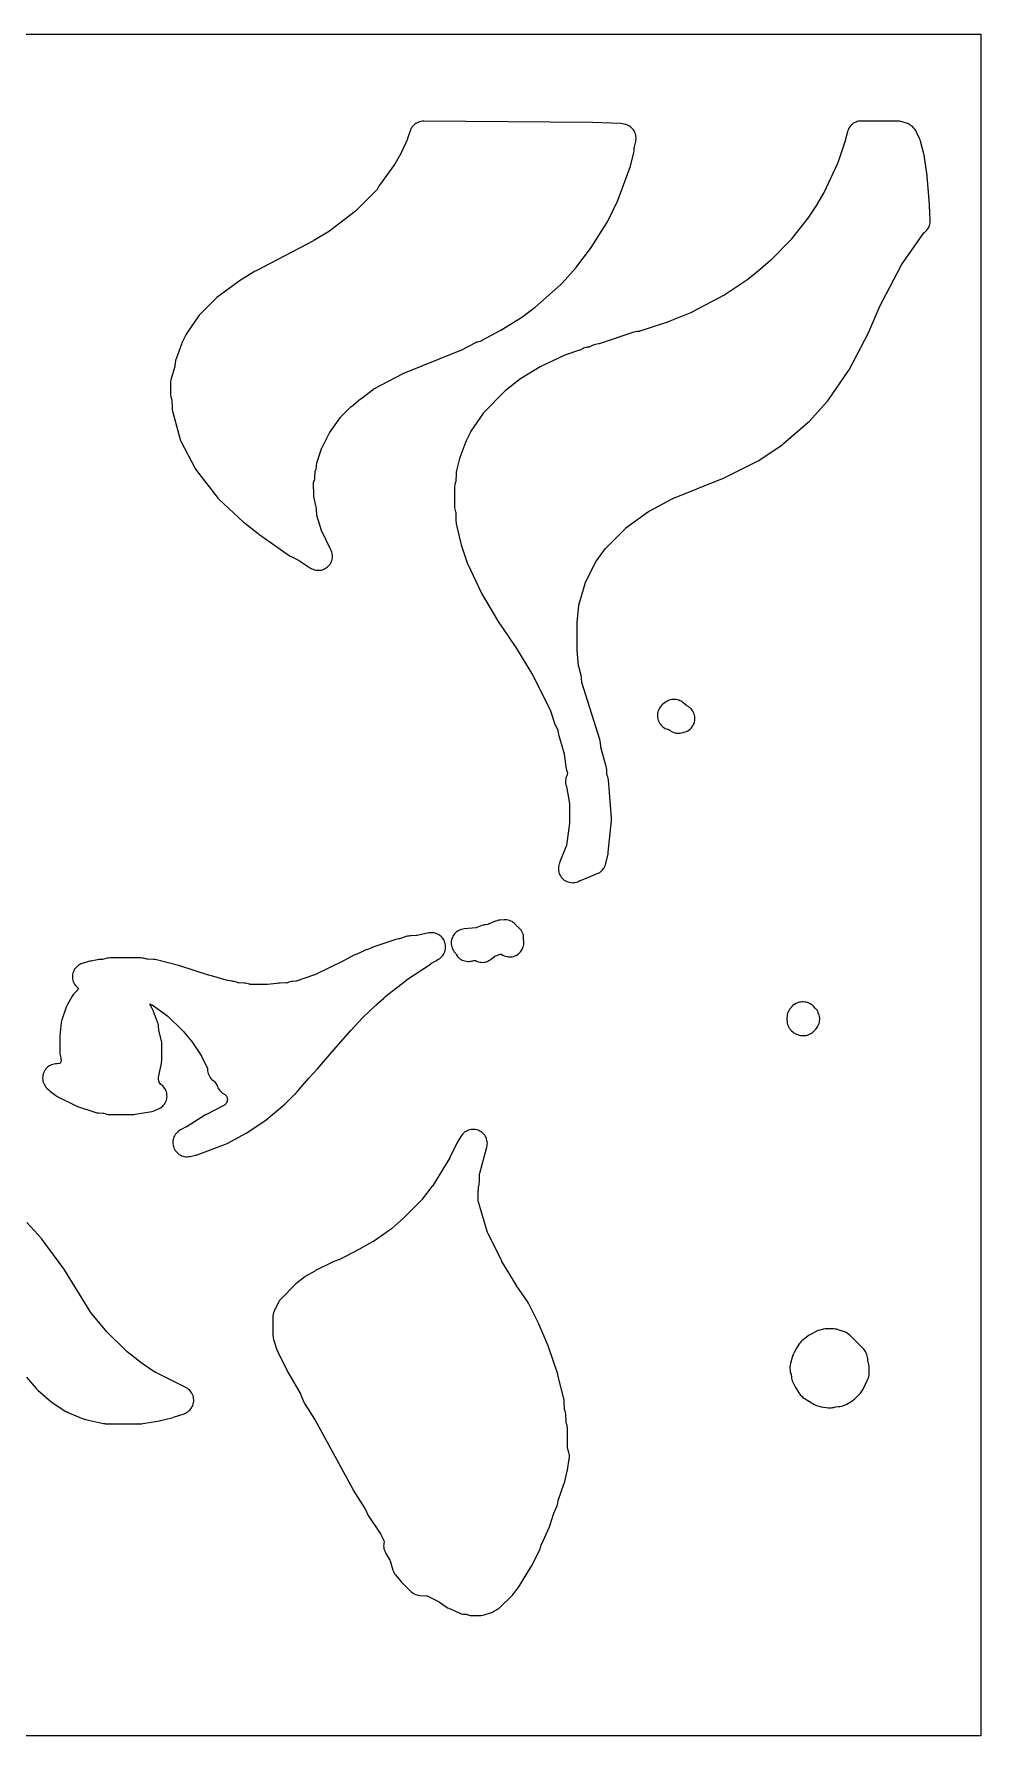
# Model space of a CAD drawing. Header units: millimetres. Extents: x 0 to 300, y 0 to 300.
# Drawn here: x 133.1 to 300, y 0 to 300 of the extents above; entities that cross this region are included whole.
import ezdxf

# ---------------------------------------------------------------- set-up
doc = ezdxf.new("R2010")
doc.units = ezdxf.units.MM
doc.layers.add('CUT', color=7, linetype='CONTINUOUS')

msp = doc.modelspace()

# ---------------------------------------------------------------- linework, layer by layer
at = {"layer": 'CUT'}
for points in [[(300, 299.8947), (300, 0.0614), (299.9971, 0.0029), (299.9386, 0), (0.0614, 0), (0.0029, 0.0029), (0, 0.0614), (0, 299.8947), (0.0029, 299.9532), (0.0614, 299.9561), (299.9386, 299.9561), (299.9971, 299.9532)], [(157.402, 235.4465), (157.41, 235.4097), (157.4145, 235.3721), (157.4154, 235.3553), (157.452, 234.0577), (157.4763, 233.774), (157.5326, 233.495), (158.7833, 228.7181), (158.8719, 228.445), (158.9912, 228.1837), (161.5312, 223.3753), (161.64, 223.1892), (161.7644, 223.0131), (165.3842, 218.3343), (165.5135, 218.1803), (165.6548, 218.0373), (170.0282, 213.9512), (170.1864, 213.8152), (172.606, 211.9062), (172.7185, 211.8224), (178.0764, 208.0624), (178.2411, 207.9562), (178.4137, 207.8632), (179.5867, 207.2893), (179.6478, 207.2571), (179.707, 207.2215), (181.8633, 205.8363), (182.0723, 205.7159), (182.2919, 205.6161), (182.5201, 205.5381), (182.7548, 205.4823), (182.9938, 205.4495), (183.2348, 205.4398), (183.4756, 205.4534), (183.714, 205.4901), (183.9477, 205.5496), (184.1746, 205.6314), (184.3926, 205.7347), (184.5996, 205.8585), (184.7938, 206.0017), (184.9732, 206.1629), (185.1362, 206.3406), (185.2814, 206.5333), (185.4073, 206.739), (185.5128, 206.9559), (185.5969, 207.182), (185.6588, 207.4151), (185.698, 207.6531), (185.7141, 207.8938), (185.7069, 208.1349), (185.6765, 208.3741), (185.6231, 208.6094), (185.5474, 208.8384), (185.4499, 209.059), (183.8088, 212.3364), (183.8065, 212.3413), (183.7753, 212.419), (183.7694, 212.4371), (182.9745, 215.0946), (182.9686, 215.1167), (182.952, 215.214), (182.9503, 215.2367), (182.9089, 216.113), (182.8886, 216.334), (182.8487, 216.5523), (182.4144, 218.4513), (182.4103, 218.4718), (182.4001, 218.5614), (182.3995, 218.5823), (182.3935, 220.8922), (182.3939, 220.9104), (182.3976, 220.9494), (182.4088, 220.9869), (182.4153, 221.0039), (182.4496, 221.0884), (182.5234, 221.2955), (182.5788, 221.5082), (182.6152, 221.7249), (182.6325, 221.9441), (182.6634, 222.8375), (182.6644, 222.8546), (182.669, 222.8912), (182.6801, 222.926), (182.6865, 222.9421), (182.7321, 223.0502), (182.8268, 223.3153), (182.8911, 223.5893), (182.9243, 223.8688), (182.9512, 224.3059), (182.9517, 224.3112), (182.9591, 224.3624), (182.9654, 224.3885), (182.9724, 224.4114), (183.778, 226.8223), (183.8077, 226.9016), (183.8429, 226.9786), (185.1271, 229.5406), (185.1673, 229.6143), (185.2127, 229.685), (187.0419, 232.3269), (187.0517, 232.3405), (187.0981, 232.3961), (187.1097, 232.4082), (188.956, 234.2604), (188.998, 234.3005), (189.0419, 234.3385), (190.6387, 235.6551), (190.6598, 235.6721), (190.6812, 235.6886), (192.9296, 237.3771), (192.9336, 237.3801), (192.9974, 237.4209), (193.0125, 237.4294), (198.1471, 240.1486), (198.2044, 240.1769), (198.2631, 240.2022), (208.0623, 244.1138), (208.2697, 244.2078), (211.1175, 245.6576), (211.1372, 245.6669), (211.2251, 245.6995), (211.246, 245.7053), (211.5175, 245.7716), (211.7219, 245.8308), (211.9204, 245.9073), (212.1118, 246.0003), (215.2663, 247.7033), (215.3917, 247.7758), (218.9089, 249.9466), (219.0952, 250.0736), (221.2168, 251.6638), (221.3674, 251.7862), (225.9733, 255.8329), (226.1918, 256.0502), (228.6595, 258.8265), (228.781, 258.9743), (231.1922, 262.1456), (231.3214, 262.3328), (234.0396, 266.6775), (234.1557, 266.8843), (235.9703, 270.5088), (236.0838, 270.7723), (238.2279, 276.6588), (238.3036, 276.9057), (238.7917, 278.8498), (238.8375, 279.0759), (238.8622, 279.3054), (238.9015, 279.9448), (238.9029, 279.9615), (238.9137, 280.0332), (238.9173, 280.0496), (239.1548, 281.0216), (239.2007, 281.2584), (239.2235, 281.4984), (239.2231, 281.7396), (239.1995, 281.9796), (239.1528, 282.2162), (239.0836, 282.4472), (238.9924, 282.6705), (238.8802, 282.8839), (238.7479, 283.0856), (238.5968, 283.2735), (238.4283, 283.446), (238.2439, 283.6015), (238.0454, 283.7385), (237.8347, 283.8557), (237.6136, 283.9521), (237.3843, 284.0267), (237.1488, 284.0789), (236.848, 284.1305), (236.5276, 284.1644), (231.5387, 284.3685), (231.4561, 284.3705), (201.7919, 284.6029), (201.5506, 284.5931), (201.3113, 284.5601), (201.0763, 284.5041), (200.8478, 284.4258), (200.628, 284.3257), (200.4188, 284.2049), (200.2223, 284.0645), (200.0402, 283.9057), (199.8744, 283.7301), (199.7262, 283.5394), (199.5971, 283.3352), (199.4883, 283.1195), (199.4009, 282.8944), (198.9497, 281.5425), (198.931, 281.4905), (198.91, 281.4394), (197.8365, 279.0016), (197.8085, 278.9424), (197.7772, 278.8848), (196.7153, 277.0502), (196.6814, 276.9951), (196.6445, 276.9419), (194.1531, 273.5485), (193.9605, 273.2419), (193.6077, 272.5779), (193.5987, 272.5619), (193.5768, 272.5289), (193.5517, 272.4982), (193.539, 272.4848), (189.9028, 268.8276), (189.8428, 268.7713), (189.7791, 268.7193), (185.2711, 265.2906), (185.2193, 265.2533), (185.1655, 265.2189), (182.4367, 263.5717), (182.406, 263.5538), (182.3748, 263.5368), (172.239, 258.2139), (172.1151, 258.1443), (169.4782, 256.5622), (169.2754, 256.4266), (165.3466, 253.5136), (165.0683, 253.2736), (162.3988, 250.6054), (162.2412, 250.4323), (162.1004, 250.2453), (160.0675, 247.2631), (159.8911, 246.9608), (159.1906, 245.5406), (159.0829, 245.2879), (158.1414, 242.6949), (158.0723, 242.4729), (158.0241, 242.2453), (157.9973, 242.0143), (157.9594, 241.4666), (157.9573, 241.445), (157.9402, 241.3531), (157.9344, 241.3322), (157.2901, 239.2472), (157.2287, 239.0068), (157.1914, 238.7616), (157.1786, 238.5138), (157.175, 236.556), (157.1877, 236.2994), (157.2267, 236.0454), (157.2915, 235.7968), (157.3971, 235.4632)], [(207.4271, 215.7148), (207.4413, 215.6164), (207.4425, 215.5934), (207.4733, 214.1074), (207.4911, 213.8566), (207.534, 213.6089), (208.3068, 210.1842), (208.3747, 209.9412), (209.4308, 206.7847), (209.5422, 206.5078), (211.9039, 201.5213), (212.0085, 201.3238), (214.7188, 196.7165), (214.807, 196.5774), (217.9266, 191.9946), (217.9428, 191.9702), (217.9584, 191.9453), (220.9835, 186.9945), (221.0088, 186.9511), (221.0322, 186.9066), (223.9954, 180.9877), (224.029, 180.9144), (224.0577, 180.8389), (224.9098, 178.3397), (224.9789, 178.16), (225.0617, 177.9861), (225.4062, 177.3287), (225.414, 177.3129), (225.4284, 177.2777), (225.4359, 177.2405), (225.4382, 177.223), (225.4859, 176.7726), (225.5213, 176.5423), (225.5779, 176.3162), (226.5389, 173.1203), (226.5402, 173.1153), (226.5571, 173.0381), (226.5598, 173.0203), (226.8471, 170.7911), (226.8994, 170.5116), (226.9832, 170.2398), (227.0943, 169.9409), (227.1006, 169.9223), (227.1111, 169.8814), (227.1128, 169.8392), (227.1121, 169.8196), (227.0895, 169.4709), (227.0883, 169.4574), (227.0817, 169.4167), (227.0459, 169.3451), (226.9445, 169.1137), (226.867, 168.8732), (226.8141, 168.6261), (226.7865, 168.3749), (226.7843, 168.1222), (226.8077, 167.8707), (226.8563, 167.6227), (226.9, 167.4789), (226.9405, 167.3346), (226.9441, 167.3169), (227.4751, 164.3617), (227.4759, 164.3562), (227.4839, 164.2727), (227.4845, 164.2537), (227.4968, 161.0218), (227.4941, 160.9366), (227.4853, 160.8518), (226.9359, 156.936), (226.9321, 156.9138), (226.9071, 156.8195), (226.8993, 156.7983), (225.8031, 154.0536), (225.7834, 154.0072), (225.7614, 153.9608), (225.666, 153.7313), (225.594, 153.4934), (225.5459, 153.2495), (225.5222, 153.0021), (225.5233, 152.7536), (225.549, 152.5064), (225.5991, 152.2629), (225.6732, 152.0257), (225.7704, 151.7969), (225.8899, 151.579), (226.0305, 151.374), (226.1907, 151.1839), (226.3689, 151.0108), (226.5635, 150.8561), (226.7725, 150.7216), (226.9938, 150.6085), (227.2253, 150.5179), (227.4646, 150.4507), (227.7094, 150.4076), (227.9572, 150.3891), (228.2057, 150.3952), (228.4523, 150.426), (228.6947, 150.4812), (228.9304, 150.5601), (229.1571, 150.662), (229.3256, 150.759), (229.3848, 150.7897), (229.401, 150.7966), (232.1409, 151.9018), (232.1938, 151.9216), (232.3687, 151.9808), (232.5912, 152.0814), (232.8028, 152.2032), (233.0015, 152.345), (233.1855, 152.5056), (233.3529, 152.6833), (233.5022, 152.8765), (233.6319, 153.0834), (233.7408, 153.3019), (233.8279, 153.53), (233.8923, 153.7656), (234.2766, 155.4998), (234.3232, 155.7896), (234.8848, 161.3525), (234.8973, 161.58), (234.8891, 161.8076), (234.3414, 168.4966), (234.3055, 168.7607), (234.2417, 169.0195), (234.1507, 169.27), (234.1008, 169.3875), (234.0947, 169.403), (234.0836, 169.4371), (234.0788, 169.4722), (234.0777, 169.489), (234.0381, 170.3266), (234.0093, 170.6048), (233.9496, 170.8781), (233.0006, 174.2924), (232.996, 174.3108), (232.9821, 174.3913), (232.9803, 174.4102), (232.9372, 175.0285), (232.8998, 175.3187), (232.8288, 175.6025), (229.6816, 185.64), (229.6755, 185.6618), (229.6577, 185.7578), (229.6556, 185.7803), (229.6167, 186.3965), (229.589, 186.642), (229.5372, 186.8835), (229.112, 188.4773), (229.1108, 188.4822), (229.0966, 188.5586), (229.0944, 188.5761), (228.8138, 191.3807), (228.8093, 191.4399), (228.8079, 191.4994), (228.8077, 196.2072), (228.8093, 196.2677), (228.8139, 196.328), (229.1053, 199.1898), (229.1073, 199.2064), (229.1208, 199.2769), (229.1251, 199.293), (230.2205, 203.1289), (230.2257, 203.1455), (230.2529, 203.2156), (230.2604, 203.2314), (232.1643, 207.0428), (232.1669, 207.0477), (232.2108, 207.1199), (232.2218, 207.1356), (233.7784, 209.2329), (233.8319, 209.2999), (233.8902, 209.3628), (237.3414, 212.8347), (237.3451, 212.8382), (237.404, 212.889), (237.418, 212.8997), (241.4101, 215.7936), (241.4774, 215.8389), (241.5476, 215.8796), (245.5977, 218.0453), (245.6564, 218.0747), (245.7166, 218.1008), (254.1835, 221.4914), (254.3732, 221.5767), (260.7287, 224.7581), (261.0019, 224.9172), (264.9652, 227.5745), (265.2096, 227.7611), (269.5032, 231.4792), (269.7173, 231.6882), (272.94, 235.2363), (273.1489, 235.5), (276.6059, 240.524), (276.7638, 240.7866), (280.2241, 247.4326), (280.3072, 247.6087), (282.0366, 251.6751), (282.0556, 251.7174), (282.0762, 251.7589), (285.9158, 259.1357), (285.9545, 259.2045), (285.9978, 259.2706), (289.9515, 264.8973), (289.9628, 264.9126), (290.0164, 264.9745), (290.0299, 264.9879), (290.2955, 265.2385), (290.4613, 265.4107), (290.61, 265.598), (290.74, 265.7985), (290.8503, 266.0106), (290.9399, 266.2323), (291.0079, 266.4615), (291.0536, 266.6961), (291.0768, 266.9341), (291.0771, 267.1731), (290.9547, 269.8021), (290.9479, 269.9028), (290.5144, 274.8792), (290.4976, 275.0239), (289.9773, 278.5833), (289.9266, 278.8373), (289.3508, 281.1038), (289.2806, 281.3332), (289.1888, 281.5549), (288.6576, 282.6808), (288.5215, 282.9312), (288.3577, 283.1645), (288.1685, 283.3777), (287.9083, 283.6392), (287.726, 283.8051), (287.5282, 283.9523), (287.3169, 284.0792), (287.0941, 284.1848), (286.8621, 284.2679), (286.1007, 284.4988), (285.8642, 284.5582), (285.623, 284.5942), (285.3795, 284.6065), (278.9037, 284.618), (278.667, 284.6072), (278.4324, 284.5741), (278.2019, 284.5188), (277.9778, 284.442), (277.7619, 284.3444), (277.5562, 284.2267), (277.3626, 284.0901), (277.1829, 283.9358), (277.0185, 283.7651), (276.871, 283.5797), (276.7417, 283.3811), (276.6318, 283.1712), (276.5423, 282.9518), (276.474, 282.7249), (276.1478, 281.4212), (276.1359, 281.3772), (276.1223, 281.3337), (274.7701, 277.2755), (274.7457, 277.209), (274.7174, 277.144), (272.2866, 271.9881), (272.2645, 271.9435), (272.2405, 271.8999), (271.153, 270.0183), (271.1324, 269.984), (271.1107, 269.9505), (269.4599, 267.4904), (269.4354, 267.4553), (269.4097, 267.4211), (266.6281, 263.8575), (266.5839, 263.8042), (266.5368, 263.7536), (262.892, 260.061), (262.8611, 260.0309), (262.8291, 260.0018), (260.4499, 257.9172), (260.4362, 257.9055), (260.4066, 257.881), (258.9699, 256.7293), (258.9294, 256.6982), (258.8875, 256.6689), (254.8607, 253.972), (254.807, 253.9381), (254.7515, 253.9071), (249.0709, 250.924), (249.0158, 250.8969), (248.9595, 250.8727), (244.8469, 249.2271), (244.8141, 249.2145), (244.781, 249.203), (239.9005, 247.5759), (239.8811, 247.57), (239.7953, 247.5514), (239.7752, 247.5487), (239.3674, 247.5055), (239.1036, 247.4632), (238.8458, 247.393), (232.6923, 245.3577), (232.6746, 245.3524), (232.5965, 245.3348), (232.5781, 245.3321), (232.2931, 245.2971), (232.0689, 245.2591), (231.849, 245.2009), (231.6354, 245.123), (231.4297, 245.0259), (231.0223, 244.8106), (231.007, 244.803), (230.9731, 244.7888), (230.9375, 244.7811), (230.9204, 244.7786), (230.6281, 244.7427), (230.4052, 244.705), (230.1866, 244.6473), (229.9741, 244.5701), (229.7695, 244.4741), (229.3416, 244.2491), (229.3372, 244.2469), (229.2684, 244.2169), (229.2524, 244.2111), (226.6681, 243.3298), (226.4181, 243.2292), (222.558, 241.4284), (222.3018, 241.2902), (218.8715, 239.1729), (218.6397, 239.0111), (216.1692, 237.0693), (215.9355, 236.8607), (212.4866, 233.3694), (212.3323, 233.198), (212.1944, 233.0132), (210.1176, 229.9431), (209.9513, 229.6584), (209.245, 228.2427), (209.1324, 227.9806), (208.1022, 225.1457), (208.0253, 224.8934), (207.5609, 223.0198), (207.5114, 222.7635), (207.4889, 222.5033), (207.4416, 221.1146), (207.4404, 221.0957), (207.435, 221.0555), (207.4255, 221.0159), (207.4197, 220.998), (207.3484, 220.7935), (207.2718, 220.5275), (207.2251, 220.2547), (207.2089, 219.9784), (207.1985, 216.8996), (207.2078, 216.6754), (207.2372, 216.4529), (207.2864, 216.234), (207.4217, 215.7372)], [(243.1298, 180.7035), (243.0559, 180.4699), (243.0053, 180.2301), (242.9784, 179.9866), (242.9754, 179.7416), (242.9965, 179.4974), (243.0413, 179.2566), (243.1096, 179.0212), (243.2005, 178.7937), (243.3133, 178.5761), (243.4468, 178.3707), (243.5998, 178.1793), (243.7708, 178.0038), (243.9582, 177.8459), (244.1601, 177.707), (244.3746, 177.5887), (244.5997, 177.4918), (244.8332, 177.4175), (244.944, 177.3939), (245.0046, 177.3776), (245.054, 177.3385), (245.1423, 177.2607), (245.344, 177.116), (245.5591, 176.992), (245.7854, 176.8899), (246.0207, 176.8107), (246.2627, 176.7553), (246.509, 176.7242), (246.7572, 176.7176), (247.0048, 176.7357), (247.2493, 176.7783), (247.4885, 176.8449), (247.5369, 176.861), (247.6439, 176.8858), (247.8829, 176.954), (248.114, 177.0456), (248.3349, 177.1597), (248.5433, 177.2951), (248.7373, 177.4506), (248.9148, 177.6246), (249.0742, 177.8153), (249.2139, 178.021), (249.3324, 178.2395), (249.4287, 178.4686), (249.5017, 178.7063), (249.5508, 178.9499), (249.5754, 179.1973), (249.5754, 179.4459), (249.5507, 179.6932), (249.5015, 179.9369), (249.4283, 180.1745), (249.332, 180.4036), (249.2133, 180.6221), (249.0736, 180.8276), (248.9141, 181.0183), (248.7364, 181.1922), (248.5424, 181.3476), (248.3339, 181.483), (248.1645, 181.5704), (248.1371, 181.586), (248.107, 181.607), (248.0937, 181.6176), (247.5205, 182.0997), (247.3384, 182.239), (247.1444, 182.3611), (246.94, 182.4649), (246.727, 182.5495), (246.5071, 182.6143), (246.2822, 182.6586), (246.2476, 182.6638), (246.006, 182.6881), (245.7633, 182.6889), (245.5217, 182.6661), (245.2833, 182.62), (245.0506, 182.551), (244.8257, 182.4598), (244.6107, 182.3471), (244.4076, 182.2142), (244.2184, 182.0622), (243.8153, 181.7048), (243.6401, 181.5334), (243.4825, 181.3458), (243.3441, 181.1436), (243.2261, 180.9288)], [(136.1832, 118.2869), (135.9598, 118.1814), (135.7479, 118.0544), (135.5495, 117.9071), (135.3667, 117.7409), (135.2011, 117.5575), (135.0545, 117.3586), (134.9282, 117.1462), (134.8234, 116.9224), (134.7413, 116.6894), (134.6826, 116.4494), (134.6479, 116.2048), (134.6375, 115.9579), (134.6515, 115.7112), (134.6898, 115.4671), (134.752, 115.228), (134.8375, 114.9962), (134.9455, 114.7739), (135.0749, 114.5634), (135.2244, 114.3667), (135.3926, 114.1857), (135.8149, 113.7741), (136.0472, 113.574), (136.9384, 112.8968), (137.1288, 112.7656), (137.3306, 112.6524), (140.4464, 111.0905), (140.7787, 110.9529), (143.8131, 109.9451), (144.0349, 109.8826), (144.2615, 109.8409), (144.491, 109.8201), (145.2966, 109.7846), (145.3157, 109.7833), (145.3548, 109.7778), (145.3932, 109.7685), (145.4114, 109.7627), (145.659, 109.677), (145.9256, 109.601), (146.199, 109.555), (146.4758, 109.5396), (150.504, 109.5385), (150.7181, 109.5476), (150.9307, 109.575), (153.8487, 110.0797), (154.0938, 110.1349), (154.3321, 110.2144), (154.9601, 110.4596), (155.1865, 110.5612), (155.4016, 110.6848), (155.6035, 110.8291), (155.7901, 110.9927), (155.9595, 111.1739), (156.1102, 111.3711), (156.2405, 111.5822), (156.3493, 111.8053), (156.4354, 112.038), (156.4981, 112.2781), (156.5366, 112.5232), (156.5506, 112.7709), (156.5401, 113.0188), (156.5049, 113.2644), (156.4457, 113.5054), (156.3628, 113.7393), (156.2571, 113.9638), (156.1297, 114.1767), (155.9819, 114.376), (155.815, 114.5596), (155.6307, 114.7258), (155.4831, 114.8344), (155.4567, 114.8557), (155.4319, 114.8849), (155.421, 114.8997), (155.1741, 115.2526), (155.1639, 115.268), (155.1451, 115.3009), (155.1362, 115.3377), (155.1331, 115.3559), (155.0473, 115.9451), (155.0451, 115.9624), (155.0431, 115.9986), (155.0474, 116.0341), (155.0506, 116.0515), (155.2362, 116.9294), (155.2397, 116.9441), (155.5671, 118.4949), (155.594, 118.6661), (155.6075, 118.7516), (155.6075, 118.7518), (155.6076, 118.7519), (155.6211, 119.0117), (155.6207, 122.0784), (155.6119, 122.2871), (155.5858, 122.4943), (155.5424, 122.6986), (155.1029, 124.414), (155.0987, 124.4325), (155.0865, 124.5101), (155.0849, 124.529), (155.0536, 125.0499), (155.0264, 125.2974), (154.9746, 125.5409), (154.8989, 125.7781), (154.185, 127.681), (154.1238, 127.8185), (154.1033, 127.8643), (154.0931, 127.8872), (154.0625, 127.9559), (153.9217, 128.2268), (153.9003, 128.268), (153.8717, 128.323), (153.5181, 129.0032), (153.4961, 129.0511), (153.5443, 129.0297), (153.8437, 128.8794), (153.8481, 128.8771), (153.9119, 128.839), (153.9259, 128.8295), (156.7055, 126.8474), (156.7094, 126.8444), (156.7669, 126.7967), (156.7793, 126.7851), (159.3091, 124.3109), (159.3516, 124.2672), (159.3918, 124.2214), (160.8407, 122.4809), (160.8789, 122.4325), (160.9145, 122.3823), (162.5725, 119.9108), (162.6139, 119.8446), (162.6508, 119.7758), (163.6692, 117.7193), (163.6937, 117.663), (163.6945, 117.6006), (163.69, 117.4758), (163.7059, 117.2262), (163.7467, 116.9794), (163.8119, 116.738), (163.9009, 116.5042), (164.0129, 116.2805), (164.1466, 116.0692), (164.3008, 115.8722), (164.4739, 115.6917), (164.6642, 115.5293), (164.8653, 115.3898), (164.867, 115.3885), (164.9025, 115.3387), (165.3685, 114.6122), (165.3786, 114.5954), (165.3977, 114.5574), (165.4259, 114.4823), (165.5278, 114.2484), (165.6529, 114.026), (165.8002, 113.8175), (165.9678, 113.6251), (166.1543, 113.4508), (166.3575, 113.2965), (166.5754, 113.1636), (166.6456, 113.1256), (166.738, 113.0631), (166.8239, 112.9918), (166.9023, 112.9124), (166.9725, 112.8257), (167.0339, 112.7325), (167.0859, 112.6337), (167.1278, 112.5303), (167.1594, 112.4232), (167.1804, 112.3136), (167.1905, 112.2025), (167.1896, 112.0909), (167.1777, 111.9799), (167.155, 111.8706), (167.1217, 111.7641), (167.0781, 111.6614), (167.0246, 111.5635), (166.9617, 111.4713), (166.8901, 111.3857), (166.8104, 111.3076), (166.7234, 111.2376), (166.6253, 111.1735), (166.6084, 111.1636), (166.5546, 111.1339), (163.5083, 109.5466), (163.3318, 109.4453), (160.1007, 107.4115), (160.0503, 107.3814), (160.0085, 107.3577), (159.9567, 107.33), (159.0341, 106.8639), (158.9431, 106.8179), (158.7265, 106.6946), (158.5233, 106.5503), (158.3355, 106.3866), (158.1649, 106.2049), (158.0133, 106.0072), (157.882, 105.7953), (157.7726, 105.5714), (157.6859, 105.3378), (157.623, 105.0966), (157.5844, 104.8504), (157.5704, 104.6016), (157.5813, 104.3527), (157.617, 104.106), (157.677, 103.8642), (157.7608, 103.6295), (157.8676, 103.4043), (157.9962, 103.1909), (158.1455, 102.9913), (158.3139, 102.8076), (158.4997, 102.6415), (158.7011, 102.4948), (158.9162, 102.3689), (159.1427, 102.265), (159.3784, 102.1842), (159.621, 102.1272), (159.8681, 102.0947), (160.1172, 102.087), (160.3658, 102.104), (160.6115, 102.1458), (161.551, 102.3541), (161.614, 102.3726), (161.678, 102.3877), (161.8054, 102.4288), (161.8751, 102.4493), (166.8479, 104.2838), (167.1717, 104.4302), (167.1721, 104.4304), (170.4854, 106.2219), (170.6889, 106.3448), (173.7855, 108.4216), (173.9992, 108.5821), (177.3303, 111.375), (177.4696, 111.5009), (179.1019, 113.0928), (179.2409, 113.2397), (179.2641, 113.2663), (179.3409, 113.3419), (179.4901, 113.5021), (180.3966, 114.5653), (181.5747, 115.9166), (183.0491, 117.6076), (185.5116, 120.432), (188.9376, 124.3615), (191.0708, 126.6208), (193.31, 128.7129), (193.4221, 128.8177), (193.4989, 128.8895), (194.7525, 130.0607), (194.8061, 130.1084), (194.8336, 130.1311), (196.2474, 131.2509), (198.7552, 133.2338), (198.7694, 133.2446), (198.7805, 133.2523), (202.96, 136.0493), (202.9822, 136.0637), (202.9997, 136.0743), (203.9331, 136.6195), (204.4171, 136.9018), (204.6217, 137.0349), (204.8122, 137.1873), (204.987, 137.3575), (205.1444, 137.544), (205.2829, 137.7449), (205.4011, 137.9583), (205.4979, 138.1823), (205.5725, 138.4146), (205.6241, 138.6531), (205.6521, 138.8954), (205.6564, 139.1394), (205.6369, 139.3826), (205.5938, 139.6228), (205.5274, 139.8576), (205.4385, 140.0848), (205.3279, 140.3023), (205.1966, 140.5079), (205.0459, 140.6998), (204.8772, 140.8761), (204.6921, 141.0351), (204.4924, 141.1752), (204.28, 141.2953), (204.0569, 141.3941), (203.8252, 141.4706), (203.5871, 141.5242), (203.345, 141.5543), (203.1011, 141.5607), (202.9609, 141.5576), (202.7088, 141.5391), (202.7, 141.5376), (202.693, 141.537), (202.4445, 141.4931), (200.5768, 141.0645), (200.5599, 141.061), (200.4859, 141.0511), (200.4686, 141.05), (199.6056, 141.0139), (199.5031, 141.0096), (199.4983, 141.0094), (199.4836, 141.0088), (199.4693, 141.0082), (199.4038, 141.0055), (199.1716, 140.9849), (198.9423, 140.9428), (198.7179, 140.8794), (197.5248, 140.4819), (197.4041, 140.4703), (197.1249, 140.4275), (196.8523, 140.3535), (193.0284, 139.0797), (192.8571, 139.0156), (191.7882, 138.5703), (191.666, 138.5295), (191.3617, 138.4054), (191.18, 138.3169), (189.6915, 137.6968), (189.4554, 137.5836), (187.6395, 136.5926), (182.7036, 134.1889), (182.6318, 134.1568), (182.558, 134.1295), (179.2944, 133.0439), (179.2812, 133.0407), (179.2561, 133.0367), (179.2334, 133.0345), (178.7551, 132.9989), (178.5298, 132.9718), (178.5083, 132.9673), (178.4437, 132.9596), (178.1762, 132.8976), (177.9172, 132.8066), (177.7891, 132.7536), (177.7732, 132.7474), (177.7515, 132.7407), (177.6054, 132.729), (176.5024, 132.6979), (176.2379, 132.6764), (175.9772, 132.6269), (175.8533, 132.5894), (174.2386, 132.4608), (171.2691, 132.4567), (171.2488, 132.4572), (171.2071, 132.4617), (171.1709, 132.4695), (171.1526, 132.4749), (171.0718, 132.501), (170.8638, 132.5706), (170.6307, 132.6361), (170.6076, 132.6403), (170.5953, 132.6436), (170.3955, 132.6783), (170.3923, 132.6788), (170.3921, 132.6788), (170.3633, 132.6838), (170.1285, 132.7021), (169.2025, 132.7302), (169.1843, 132.7312), (169.1606, 132.7342), (169.1296, 132.7437), (169.1139, 132.7497), (168.9624, 132.8115), (168.7061, 132.9), (168.4417, 132.9603), (168.1723, 132.9915), (167.9469, 133.0054), (166.9952, 133.2226), (164.4175, 133.998), (164.1824, 134.0565), (163.9427, 134.0919), (163.8471, 134.1013), (159.0109, 135.7005), (158.8292, 135.7531), (154.706, 136.7782), (154.4477, 136.8282), (154.4297, 136.8297), (154.4143, 136.8327), (154.1496, 136.8548), (153.1335, 136.8857), (153.1197, 136.8865), (153.0533, 136.8958), (153.0458, 136.8973), (153.0227, 136.9036), (152.6409, 137.0175), (152.412, 137.0742), (152.1788, 137.1091), (151.9434, 137.1219), (151.9071, 137.1222), (151.8026, 137.1262), (151.4618, 137.1253), (149.0817, 137.142), (149.0403, 137.142), (146.7167, 137.1198), (146.5997, 137.1127), (146.5332, 137.1125), (146.2689, 137.0978), (146.0075, 137.0552), (145.1631, 136.8712), (144.757, 136.8547), (144.521, 136.8339), (144.2881, 136.7909), (143.434, 136.5907), (143.1858, 136.5803), (142.9611, 136.5607), (142.7391, 136.521), (142.5216, 136.4614), (141.6207, 136.1702), (141.3881, 136.082), (141.1654, 135.9711), (140.9548, 135.8386), (140.7584, 135.6859), (140.5782, 135.5144), (140.4159, 135.3258), (140.2732, 135.1221), (140.1514, 134.9052), (140.0518, 134.6772), (139.9753, 134.4405), (139.9228, 134.1973), (139.8946, 133.9502), (139.8912, 133.7014), (139.9125, 133.4536), (139.9583, 133.2091), (140.0282, 132.9703), (140.1215, 132.7397), (140.2373, 132.5195), (140.3743, 132.3119), (140.5313, 132.1189), (140.7067, 131.9425), (140.8988, 131.7844), (140.9369, 131.759), (141.0172, 131.6995), (140.9787, 131.6565), (140.743, 131.4177), (140.7267, 131.4012), (140.6511, 131.3246), (140.6199, 131.293), (140.6164, 131.2894), (140.2312, 130.8992), (140.0907, 130.7445), (139.9637, 130.5785), (139.8509, 130.4026), (138.9882, 128.9236), (138.87, 128.6944), (138.7759, 128.4542), (138.0375, 126.238), (137.9688, 125.9897), (137.926, 125.7356), (137.6544, 123.3923), (137.6379, 123.0876), (137.6553, 120.5228), (137.6685, 120.2825), (137.7048, 120.0447), (137.9087, 119.0356), (137.9121, 119.0164), (137.9161, 118.9766), (137.9006, 118.9398), (137.8917, 118.9224), (137.7043, 118.5768), (137.6948, 118.5602), (137.673, 118.5279), (137.6347, 118.5206), (137.6157, 118.5184), (137.1687, 118.4774), (137.1501, 118.4761), (137.1471, 118.4761), (136.9003, 118.4649), (136.6558, 118.4293), (136.416, 118.3698)], [(207.9998, 137.1399), (208.1845, 136.9908), (208.3825, 136.8599), (208.592, 136.7483), (208.8111, 136.6572), (209.038, 136.5872), (209.2704, 136.5391), (209.5063, 136.5132), (209.7437, 136.5098), (209.9803, 136.529), (210.214, 136.5705), (210.4427, 136.6339), (210.5552, 136.671), (210.5931, 136.6723), (210.6108, 136.6716), (210.8509, 136.657), (210.869, 136.6555), (210.9075, 136.6493), (211.0099, 136.5998), (211.0107, 136.5993), (211.0117, 136.5989), (211.0168, 136.5964), (211.0169, 136.5967), (211.2279, 136.5059), (211.4529, 136.4333), (211.6838, 136.3824), (211.9184, 136.3535), (212.1547, 136.3469), (212.3906, 136.3626), (212.624, 136.4005), (212.8527, 136.4603), (213.0747, 136.5415), (213.2881, 136.6433), (213.4909, 136.7647), (213.6814, 136.9048), (214.3213, 137.4238), (214.3256, 137.4272), (214.3657, 137.4546), (214.3922, 137.4664), (214.415, 137.4751), (215.3267, 137.7922), (215.3432, 137.7975), (215.3789, 137.8063), (215.4126, 137.7915), (215.428, 137.7835), (215.7292, 137.6172), (215.9488, 137.5095), (216.178, 137.4238), (216.4144, 137.3609), (216.6559, 137.3215), (216.9, 137.3058), (217.1445, 137.3141), (217.3871, 137.3462), (217.6253, 137.4018), (217.8569, 137.4805), (218.0798, 137.5815), (218.2917, 137.7037), (218.4906, 137.8461), (218.6747, 138.0073), (218.8422, 138.1856), (218.9914, 138.3795), (219.1209, 138.5871), (219.2296, 138.8063), (219.3163, 139.035), (219.3802, 139.2712), (219.4207, 139.5124), (219.4375, 139.7565), (219.4303, 140.0011), (219.3981, 140.4113), (219.3972, 140.4283), (219.3987, 140.5509), (219.389, 140.8047), (219.3535, 141.0562), (219.2928, 141.3028), (219.2073, 141.542), (219.098, 141.7713), (218.9659, 141.9883), (218.8126, 142.1908), (218.6395, 142.3767), (218.4484, 142.544), (218.2425, 142.6903), (218.2423, 142.6905), (218.1733, 142.7861), (218.1719, 142.7851), (218.0857, 142.9042), (217.9264, 143.0851), (217.7503, 143.2497), (217.5592, 143.3966), (217.3549, 143.5244), (217.1392, 143.632), (216.9141, 143.7183), (216.6818, 143.7825), (216.4444, 143.8241), (216.2041, 143.8425), (215.9631, 143.8378), (215.2644, 143.7903), (214.9852, 143.7554), (214.7117, 143.6894), (214.4473, 143.593), (213.1757, 143.0468), (213.1587, 143.04), (213.1212, 143.028), (213.0827, 143.0198), (213.0646, 143.0173), (212.6775, 142.973), (212.4672, 142.9398), (212.2604, 142.8889), (212.0587, 142.8205), (211.1396, 142.4647), (211.1234, 142.4588), (211.0872, 142.4485), (211.0501, 142.4416), (211.0334, 142.4397), (208.9084, 142.244), (208.6679, 142.2101), (208.4318, 142.1529), (208.2024, 142.0731), (207.9818, 141.9714), (207.7722, 141.8488), (207.5754, 141.7064), (207.3934, 141.5456), (207.2278, 141.3678), (207.0802, 141.1749), (206.9521, 140.9685), (206.8446, 140.7507), (206.7588, 140.5235), (206.6954, 140.289), (206.6551, 140.0495), (206.6382, 139.8072), (206.6448, 139.5644), (206.6751, 139.3234), (206.7285, 139.0865), (206.8047, 138.8558), (206.903, 138.6337), (207.0223, 138.4221), (207.1616, 138.2231), (207.3195, 138.0386), (207.3851, 137.9691), (207.4252, 137.889), (207.5415, 137.6821), (207.6768, 137.4871), (207.83, 137.3058)], [(267.7293, 123.6041), (267.9457, 123.5314), (268.1678, 123.4788), (268.3939, 123.4466), (268.6219, 123.4352), (268.7086, 123.4348), (268.9552, 123.4459), (269.1995, 123.4813), (269.4391, 123.5406), (269.6717, 123.6232), (269.895, 123.7284), (270.1069, 123.8551), (270.3052, 124.002), (270.4881, 124.1678), (270.8001, 124.48), (270.95, 124.6441), (271.0847, 124.8208), (271.2033, 125.0087), (271.2607, 125.1095), (271.3729, 125.3312), (271.4626, 125.5629), (271.5287, 125.8024), (271.5708, 126.0473), (271.5884, 126.2951), (271.5813, 126.5435), (271.5496, 126.7899), (271.4935, 127.032), (271.4137, 127.2673), (271.3377, 127.4595), (271.2331, 127.6893), (271.1059, 127.9073), (270.9573, 128.1115), (270.7889, 128.2996), (270.4722, 128.6192), (270.2893, 128.7864), (270.0907, 128.9346), (269.8784, 129.0625), (269.6544, 129.1687), (269.4211, 129.2522), (269.1807, 129.3123), (268.9354, 129.3482), (268.6879, 129.3596), (268.5161, 129.359), (268.2733, 129.3464), (268.0328, 129.3102), (267.7971, 129.2509), (267.5682, 129.1689), (267.3483, 129.0651), (267.1396, 128.9404), (267.086, 128.9048), (266.8642, 128.7387), (266.6621, 128.5492), (266.4823, 128.3385), (266.3232, 128.1297), (266.1926, 127.9408), (266.0798, 127.7407), (265.9859, 127.5311), (265.9116, 127.3138), (265.8575, 127.0906), (265.8242, 126.8634), (265.8119, 126.634), (265.8081, 126.15), (265.8189, 125.8979), (265.855, 125.6482), (265.9161, 125.4034), (266.0016, 125.1661), (266.1105, 124.9385), (266.2419, 124.7231), (266.3943, 124.522), (266.5661, 124.3373), (266.6379, 124.2676), (266.832, 124.0976), (267.0426, 123.9485), (267.2675, 123.8219), (267.5204, 123.6963)], [(175.2342, 70.3624), (175.2765, 70.1025), (175.3459, 69.8484), (175.991, 67.8977), (176.1294, 67.5628), (177.9251, 63.9784), (178.003, 63.8348), (180.0576, 60.3269), (180.0599, 60.3228), (180.0917, 60.2584), (180.0981, 60.2433), (180.6612, 58.8372), (180.7652, 58.611), (180.8911, 58.3962), (182.5601, 55.8497), (182.5863, 55.8079), (182.6108, 55.765), (189.2813, 43.4763), (189.3633, 43.3362), (191.393, 40.1152), (191.4259, 40.0597), (191.4557, 40.0026), (192.0287, 38.829), (192.1155, 38.6666), (192.2141, 38.511), (194.1944, 35.6261), (194.1973, 35.6216), (194.2374, 35.552), (194.2455, 35.5356), (194.7982, 34.3456), (194.8058, 34.3282), (194.8191, 34.2897), (194.816, 34.2492), (194.8131, 34.2304), (194.7708, 33.9952), (194.7389, 33.7471), (194.732, 33.4971), (194.75, 33.2477), (194.7929, 33.0013), (194.8602, 32.7604), (194.9513, 32.5274), (195.0651, 32.3047), (195.8304, 30.9764), (195.8407, 30.9572), (195.8779, 30.8708), (195.8848, 30.8501), (196.3682, 29.2337), (196.4479, 29.0074), (196.5489, 28.7898), (196.6704, 28.5828), (196.8111, 28.3885), (197.6177, 27.3801), (197.8161, 27.1602), (199.5139, 25.4888), (199.7065, 25.3178), (199.9157, 25.1675), (200.1392, 25.0396), (200.3747, 24.9353), (200.6197, 24.8558), (200.8716, 24.802), (201.1276, 24.7743), (202.3009, 24.7084), (202.32, 24.7069), (202.3606, 24.7004), (202.3991, 24.6857), (202.4164, 24.6776), (204.5071, 23.6273), (204.5113, 23.6251), (204.5742, 23.5876), (204.588, 23.5783), (205.768, 22.741), (205.9789, 22.6067), (206.2021, 22.4941), (208.05, 21.6754), (208.2568, 21.5946), (208.47, 21.5324), (208.6879, 21.4894), (208.9087, 21.4659), (209.3116, 21.441), (209.3315, 21.4393), (209.3739, 21.4321), (209.4153, 21.4204), (209.4341, 21.4134), (209.5002, 21.3869), (209.7273, 21.3083), (209.961, 21.2519), (210.199, 21.2181), (210.4392, 21.2074), (211.6831, 21.2116), (211.9423, 21.226), (212.1987, 21.2672), (212.4494, 21.3347), (213.579, 21.703), (213.783, 21.7795), (213.9795, 21.8734), (214.6102, 22.2094), (214.8167, 22.3325), (215.0104, 22.4748), (215.1895, 22.6351), (217.4233, 24.8361), (217.6497, 25.092), (218.399, 26.0654), (218.5467, 26.2795), (220.6751, 29.7359), (220.7814, 29.9268), (222.2293, 32.8167), (222.3144, 33.0057), (222.3836, 33.2011), (222.4363, 33.4016), (222.4847, 33.6227), (222.4897, 33.6427), (222.5182, 33.7273), (222.5264, 33.7463), (223.9739, 36.8562), (224.1029, 37.1959), (224.6753, 39.1129), (224.6969, 39.1783), (224.7222, 39.2423), (225.287, 40.5573), (225.3758, 40.7974), (225.4397, 41.0453), (225.4778, 41.2985), (225.5053, 41.5775), (225.5059, 41.5826), (225.5145, 41.6307), (225.5211, 41.6552), (225.5283, 41.6768), (226.5053, 44.3959), (226.5784, 44.6368), (227.0811, 46.654), (227.123, 46.858), (227.4413, 48.8187), (227.4674, 49.0427), (227.4731, 49.2681), (227.4586, 49.493), (227.4238, 49.7158), (227.3691, 49.9345), (227.1778, 50.5754), (227.1732, 50.5921), (227.1659, 50.6287), (227.1619, 50.6661), (227.1613, 50.6828), (227.1118, 54.2598), (227.0948, 54.518), (227.0512, 54.7732), (226.9814, 55.0224), (226.8935, 55.2838), (226.8881, 55.3013), (226.8792, 55.3399), (226.8741, 55.3791), (226.8731, 55.3975), (226.8371, 56.5549), (226.82, 56.7797), (226.7826, 57.0021), (226.7254, 57.2202), (226.6488, 57.4322), (226.6186, 57.5052), (226.6124, 57.5212), (226.6015, 57.5563), (226.5972, 57.5923), (226.5963, 57.6096), (226.5592, 58.9239), (226.5371, 59.1922), (226.4863, 59.4566), (225.4558, 63.601), (225.4014, 63.7884), (223.8056, 68.5751), (223.7343, 68.7634), (222.1538, 72.4774), (222.0868, 72.6218), (220.2553, 76.2633), (220.082, 76.5564), (218.106, 79.4305), (218.0855, 79.4612), (218.066, 79.4926), (215.5769, 83.6421), (215.5539, 83.682), (215.5326, 83.7228), (213.0828, 88.6293), (213.0805, 88.6343), (213.0494, 88.712), (213.0435, 88.7301), (211.3869, 94.2934), (211.3823, 94.3103), (211.3749, 94.3474), (211.371, 94.385), (211.3705, 94.4026), (211.362, 95.352), (211.4764, 96.8385), (211.4794, 96.8776), (211.4799, 96.8852), (211.48, 96.8857), (211.4917, 96.9228), (211.5513, 97.1487), (211.5896, 97.3792), (211.6062, 97.6123), (211.6388, 98.9504), (211.6567, 99.1825), (211.658, 99.1955), (212.9185, 103.7478), (212.9728, 103.9903), (213.0028, 104.2369), (213.0081, 104.4853), (212.9888, 104.7331), (212.945, 104.9777), (212.8771, 105.2167), (212.7858, 105.4478), (212.672, 105.6687), (212.5369, 105.8772), (212.3817, 106.0713), (212.208, 106.249), (212.0176, 106.4085), (211.8122, 106.5484), (211.594, 106.6673), (211.365, 106.7638), (211.1276, 106.8372), (210.8841, 106.8866), (210.6369, 106.9116), (210.3884, 106.912), (210.1411, 106.8877), (209.8975, 106.8389), (209.6599, 106.7663), (209.4307, 106.6703), (209.2121, 106.5522), (209.0063, 106.4128), (208.8154, 106.2538), (208.6413, 106.0766), (208.4855, 105.883), (208.3498, 105.6748), (207.6495, 104.4747), (207.5649, 104.3169), (206.424, 101.9942), (206.3982, 101.9447), (206.3702, 101.8964), (203.3224, 96.9274), (203.2882, 96.8748), (203.2514, 96.8242), (201.5472, 94.6069), (201.5015, 94.5511), (201.4527, 94.4982), (198.3153, 91.3026), (196.0999, 89.3601), (195.1447, 88.6598), (192.9286, 87.1748), (192.7278, 87.0625), (192.639, 87.0129), (192.235, 86.787), (190.3669, 85.7425), (187.9058, 84.4409), (187.0592, 84.0395), (186.9825, 84.0031), (186.8518, 83.9412), (186.7804, 83.9073), (186.1194, 83.6774), (185.8267, 83.5542), (182.7264, 82.011), (182.5815, 81.9329), (180.9141, 80.961), (180.7535, 80.859), (180.6011, 80.7451), (179.2811, 79.6777), (179.0772, 79.4933), (176.7012, 77.0953), (176.5444, 76.9216), (176.4046, 76.7339), (176.2829, 76.5339), (175.606, 75.2943), (175.5039, 75.0848), (175.4219, 74.8668), (175.3312, 74.5869), (175.2632, 74.3321), (175.2225, 74.0716), (175.2094, 73.8083), (175.2195, 70.6254)], [(266.4, 64.1842), (266.4138, 64.1333), (266.4549, 63.9759), (266.4618, 63.9572), (266.465, 63.9456), (266.5083, 63.8324), (266.5429, 63.7393), (266.5443, 63.7361), (266.5591, 63.6948), (266.5649, 63.6572), (266.5664, 63.6396), (266.5876, 63.2886), (266.6145, 63.044), (266.6653, 62.8032), (266.7395, 62.5685), (266.8365, 62.3423), (267.126, 61.7494), (267.2449, 61.5335), (267.8816, 60.5016), (268.0337, 60.2822), (268.2083, 60.0803), (268.4612, 59.8177), (268.6251, 59.6622), (268.8024, 59.5221), (268.9917, 59.3986), (270.5547, 58.4764), (270.7936, 58.3522), (271.0446, 58.2545), (271.4287, 58.1283), (271.6445, 58.0679), (271.8648, 58.0272), (273.113, 57.8536), (273.3607, 57.8316), (273.6093, 57.8344), (273.8564, 57.8618), (274.0996, 57.9137), (274.336, 57.9893), (274.3786, 58.0014), (274.4219, 58.0088), (274.4422, 58.0105), (274.8808, 58.0369), (275.1444, 58.0668), (275.4034, 58.1246), (275.6548, 58.2094), (276.3797, 58.4977), (276.6524, 58.6257), (276.9077, 58.7856), (277.5253, 59.2263), (277.6915, 59.3557), (277.8461, 59.4987), (278.7543, 60.4121), (278.9006, 60.5727), (279.0325, 60.7453), (279.1488, 60.9288), (279.2488, 61.1216), (280.0563, 62.8602), (280.1558, 63.1081), (280.2282, 63.3652), (280.2727, 63.6286), (280.2889, 63.8952), (280.2971, 65.0184), (280.2876, 65.2554), (280.2556, 65.4903), (280.2016, 65.7212), (280.1259, 65.9459), (280.0891, 66.0402), (280.0825, 66.0586), (280.0713, 66.0991), (280.0645, 66.1405), (280.0628, 66.16), (280.0435, 66.4806), (280.0147, 66.7369), (279.9596, 66.9889), (279.8789, 67.2339), (279.7734, 67.4692), (279.6365, 67.7366), (279.507, 67.9603), (279.355, 68.1695), (279.1822, 68.3619), (277.1203, 70.4315), (276.9555, 70.5829), (276.7777, 70.7188), (276.427, 70.963), (276.2245, 71.0901), (276.0108, 71.1972), (275.7879, 71.2834), (274.8296, 71.6023), (274.8288, 71.6026), (274.5789, 71.6716), (274.3231, 71.7143), (274.0643, 71.7303), (272.8748, 71.7421), (272.572, 71.7268), (272.567, 71.7259), (272.5601, 71.7255), (272.2606, 71.6731), (271.6145, 71.5191), (271.3359, 71.4352), (271.069, 71.3196), (271.0675, 71.3189), (269.9403, 70.7506), (269.9383, 70.7496), (269.7123, 70.6205), (269.501, 70.4686), (268.4518, 69.6284), (268.2787, 69.4761), (268.1203, 69.3086), (268.1108, 69.2964), (268.1091, 69.2946), (268.0504, 69.2193), (267.9781, 69.1272), (267.9765, 69.1247), (267.9669, 69.1125), (267.8422, 68.9179), (267.5174, 68.3557), (267.0529, 67.5567), (266.956, 67.3728), (266.8747, 67.1813), (266.8095, 66.9838), (266.8053, 66.969), (266.8053, 66.9688), (266.8045, 66.9661), (266.4336, 65.6611), (266.3804, 65.4343), (266.3486, 65.2036), (266.3475, 65.18), (266.3448, 65.1587), (266.3409, 65.0282), (266.3384, 64.971), (266.3384, 64.9469), (266.3374, 64.9145), (266.3387, 64.8485), (266.339, 64.7215), (266.3524, 64.4695), (266.3587, 64.4289), (266.3588, 64.428), (266.3597, 64.4226), (266.3912, 64.2201), (266.3989, 64.1907)]]:
    msp.add_lwpolyline(points, close=True, dxfattribs=at)
msp.add_lwpolyline([(131.8122, 63.2295), (133.5001, 61.2411), (133.63, 61.0996), (133.7703, 60.9684), (133.7916, 60.95), (133.7988, 60.9432), (136.0009, 59.0351), (136.2392, 58.8525), (138.4154, 57.3833), (138.6275, 57.255), (138.8512, 57.1482), (138.9292, 57.1157), (138.9455, 57.1051), (139.1541, 56.9843), (139.3734, 56.8842), (141.791, 55.9178), (141.9835, 55.8498), (142.132, 55.8106), (142.1936, 55.7939), (145.3317, 55.0872), (145.6014, 55.0417), (145.687, 55.0368), (145.7443, 55.0274), (146.0143, 55.0127), (151.8527, 55.0098), (152.0639, 55.0187), (152.2736, 55.0453), (155.2015, 55.5439), (155.3862, 55.5826), (157.4308, 56.092), (157.6166, 56.146), (157.6896, 56.1703), (157.7047, 56.1743), (159.5571, 56.7919), (159.7857, 56.8808), (160.0045, 56.9916), (160.2114, 57.1234), (160.4043, 57.2748), (160.5815, 57.4444), (160.7412, 57.6305), (160.8819, 57.8313), (161.0023, 58.045), (161.1011, 58.2695), (161.1775, 58.5026), (161.2307, 58.742), (161.2601, 58.9855), (161.2656, 59.2307), (161.247, 59.4752), (161.2045, 59.7168), (161.1386, 59.953), (161.0498, 60.1816), (160.9391, 60.4004), (160.8074, 60.6074), (160.6561, 60.8004), (160.4866, 60.9777), (160.3006, 61.1375), (160.0998, 61.2783), (159.8862, 61.3988), (159.8855, 61.3991), (154.5644, 64.0647), (154.4983, 64.1004), (154.4346, 64.1403), (151.993, 65.7768), (151.955, 65.8033), (151.918, 65.8314), (149.5229, 67.7224), (149.474, 67.7631), (149.4274, 67.8064), (146.0058, 71.1581), (145.9631, 71.2021), (145.9227, 71.2483), (143.087, 74.6643), (143.0343, 74.7327), (142.9867, 74.8048), (138.4942, 82.1684), (138.3669, 82.3571), (134.5656, 87.4742), (134.4255, 87.6463), (131.8639, 90.5218)], dxfattribs=at)

doc.saveas('drawing.dxf')
